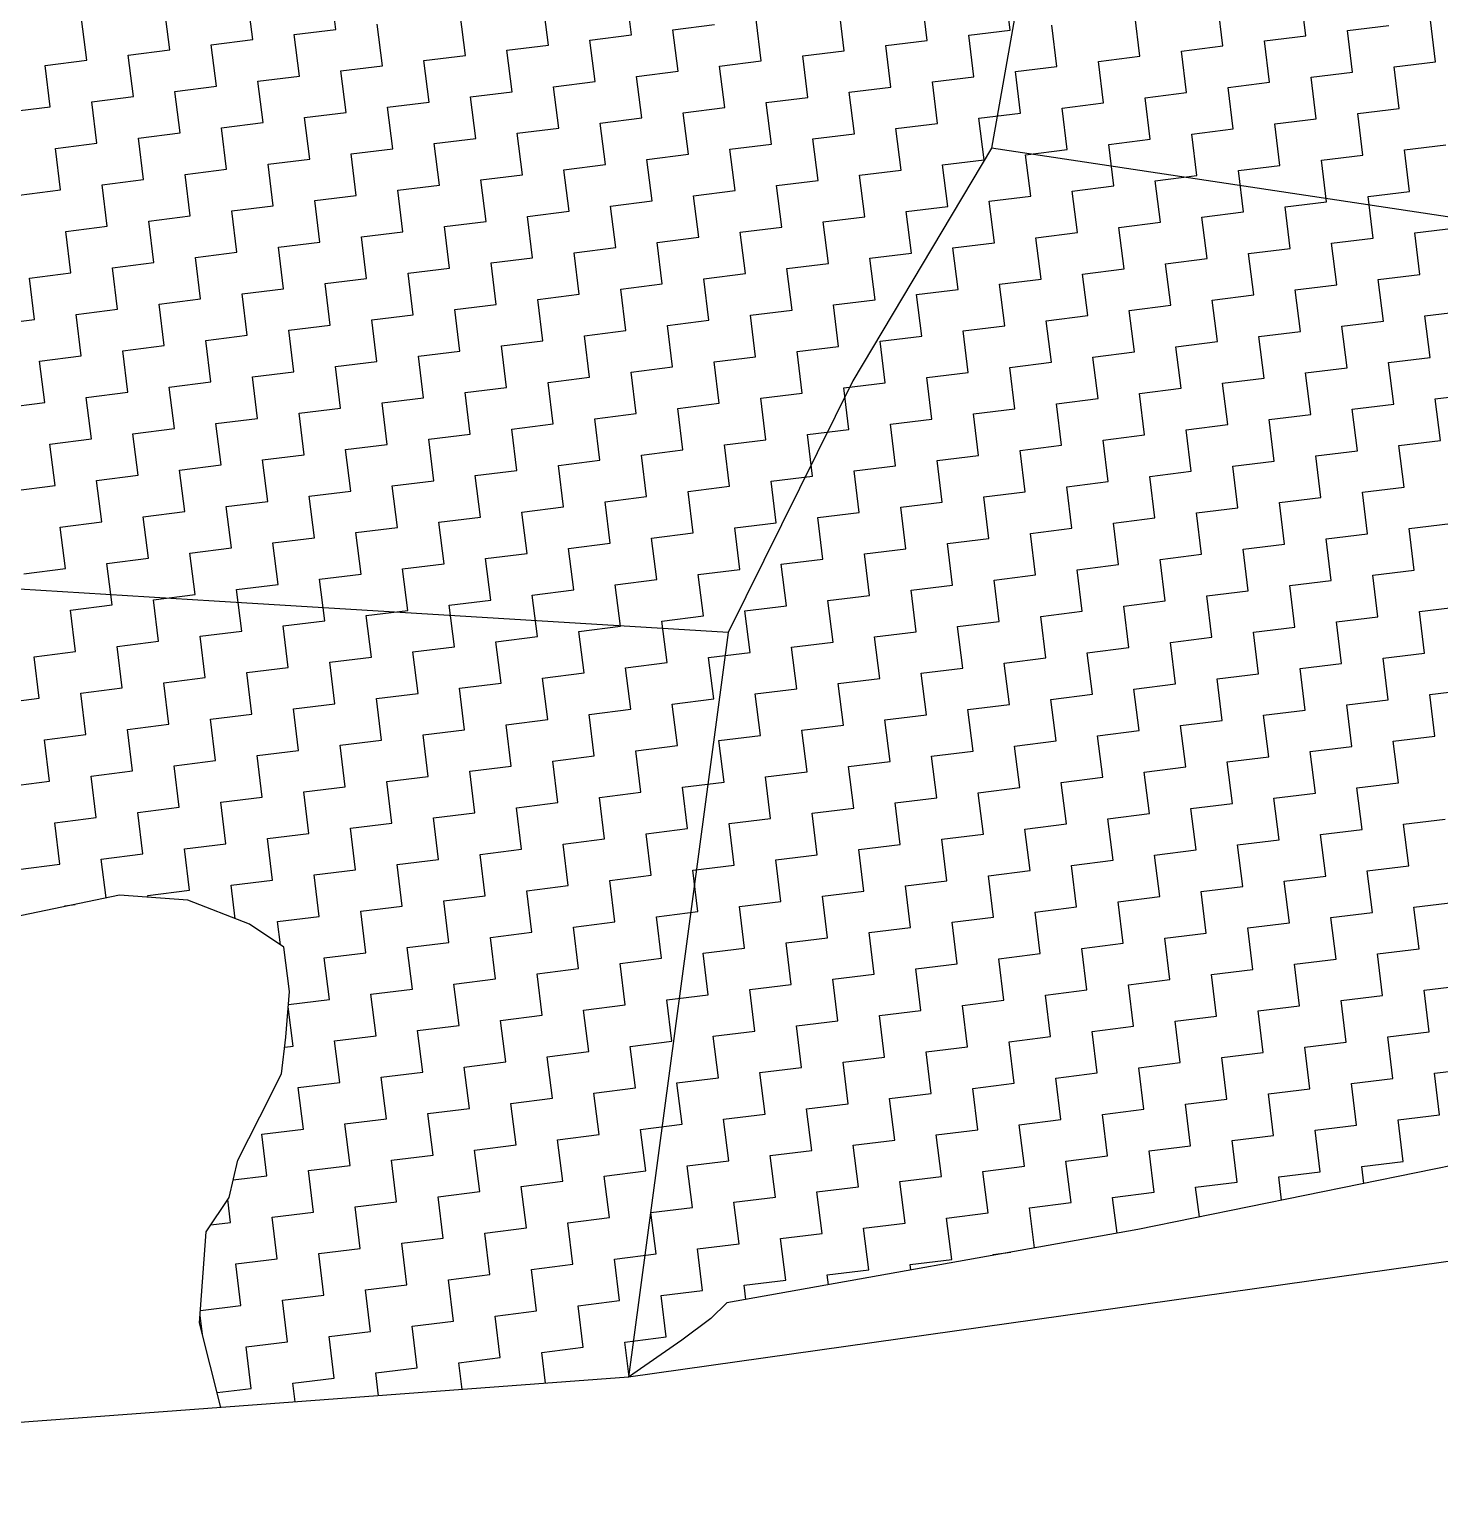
# Model space of a CAD drawing. Header units: metres. Extents: x 286056 to 292206, y 2024114 to 2027347.
# Drawn here: x 289079.8 to 289406.5, y 2024482.9 to 2024821 of the extents above; entities that cross this region are included whole.
import ezdxf

# ---------------------------------------------------------------- set-up
doc = ezdxf.new("R2010")
doc.units = ezdxf.units.M
doc.header["$LTSCALE"] = 0.3
doc.header["$MEASUREMENT"] = 0
for name, color, linetype in [('POLY_HATCH', 12, 'Continuous'), ('POLY_PARCEL', 6, 'Continuous'), ('V_BOUND_LINE', 7, 'Continuous')]:
    doc.layers.add(name, color=color, linetype=linetype)

# ---------------------------------------------------------------- blocks, each defined once
blk = doc.blocks.new('13')
at = {"layer": 'POLY_HATCH', "linetype": 'Continuous'}
for p, q in [((356.25, 195), (356.25, 196.25)), ((358.75, 195), (358.75, 196.25)), ((361.25, 195), (361.25, 196.25)), ((363.75, 195), (363.75, 196.25)), ((355, 195), (356.25, 195)), ((355, 193.75), (355, 195)), ((357.5, 195), (358.75, 195)), ((357.5, 193.75), (357.5, 195)), ((360, 195), (361.25, 195)), ((360, 193.75), (360, 195)), ((362.5, 195), (363.75, 195)), ((362.5, 193.75), (362.5, 195)), ((365, 193.75), (365, 195)), ((367.5, 193.75), (367.5, 195)), ((370, 193.75), (370, 195)), ((372.5, 193.75), (372.5, 195)), ((353.75, 193.75), (355, 193.75)), ((356.25, 193.75), (357.5, 193.75)), ((356.25, 192.5), (356.25, 193.75)), ((358.75, 193.75), (360, 193.75)), ((358.75, 192.5), (358.75, 193.75)), ((361.25, 193.75), (362.5, 193.75)), ((361.25, 192.5), (361.25, 193.75)), ((363.75, 193.75), (365, 193.75)), ((363.75, 192.5), (363.75, 193.75)), ((366.25, 193.75), (367.5, 193.75)), ((366.25, 192.5), (366.25, 193.75)), ((368.75, 193.75), (370, 193.75)), ((368.75, 192.5), (368.75, 193.75)), ((371.25, 193.75), (372.5, 193.75)), ((371.25, 192.5), (371.25, 193.75)), ((373.75, 193.75), (375, 193.75)), ((373.75, 192.5), (373.75, 193.75)), ((376.25, 192.5), (376.25, 193.75)), ((378.75, 192.5), (378.75, 193.75)), ((381.25, 192.5), (381.25, 193.75)), ((383.75, 192.5), (383.75, 193.75)), ((355, 192.5), (356.25, 192.5)), ((355, 191.25), (355, 192.5)), ((357.5, 192.5), (358.75, 192.5)), ((357.5, 191.25), (357.5, 192.5)), ((360, 192.5), (361.25, 192.5)), ((360, 191.25), (360, 192.5)), ((362.5, 192.5), (363.75, 192.5)), ((362.5, 191.25), (362.5, 192.5)), ((365, 192.5), (366.25, 192.5)), ((365, 191.25), (365, 192.5)), ((367.5, 192.5), (368.75, 192.5)), ((367.5, 191.25), (367.5, 192.5)), ((370, 192.5), (371.25, 192.5)), ((370, 191.25), (370, 192.5)), ((372.5, 192.5), (373.75, 192.5)), ((372.5, 191.25), (372.5, 192.5)), ((375, 192.5), (376.25, 192.5)), ((375, 191.25), (375, 192.5)), ((377.5, 192.5), (378.75, 192.5)), ((377.5, 191.25), (377.5, 192.5)), ((380, 192.5), (381.25, 192.5)), ((380, 191.25), (380, 192.5)), ((382.5, 192.5), (383.75, 192.5)), ((382.5, 191.25), (382.5, 192.5)), ((385, 191.25), (385, 192.5)), ((387.5, 191.25), (387.5, 192.5)), ((390, 191.25), (390, 192.5)), ((392.5, 191.25), (392.5, 192.5)), ((353.75, 191.25), (355, 191.25)), ((356.25, 191.25), (357.5, 191.25)), ((356.25, 190), (356.25, 191.25)), ((358.75, 191.25), (360, 191.25)), ((358.75, 190), (358.75, 191.25)), ((361.25, 191.25), (362.5, 191.25)), ((361.25, 190), (361.25, 191.25)), ((363.75, 191.25), (365, 191.25)), ((363.75, 190), (363.75, 191.25)), ((366.25, 191.25), (367.5, 191.25)), ((366.25, 190), (366.25, 191.25)), ((368.75, 191.25), (370, 191.25)), ((368.75, 190), (368.75, 191.25)), ((371.25, 191.25), (372.5, 191.25)), ((371.25, 190), (371.25, 191.25)), ((373.75, 191.25), (375, 191.25)), ((373.75, 190), (373.75, 191.25)), ((376.25, 191.25), (377.5, 191.25)), ((376.25, 190), (376.25, 191.25)), ((378.75, 191.25), (380, 191.25)), ((378.75, 190), (378.75, 191.25)), ((381.25, 191.25), (382.5, 191.25)), ((381.25, 190), (381.25, 191.25)), ((383.75, 191.25), (385, 191.25)), ((383.75, 190), (383.75, 191.25)), ((386.25, 191.25), (387.5, 191.25)), ((386.25, 190), (386.25, 191.25)), ((388.75, 191.25), (390, 191.25)), ((388.75, 190), (388.75, 191.25)), ((391.25, 191.25), (392.5, 191.25)), ((391.25, 190), (391.25, 191.25)), ((393.75, 191.25), (395, 191.25)), ((393.75, 190), (393.75, 191.25)), ((396.25, 190), (396.25, 191.25)), ((355, 190), (356.25, 190)), ((355, 188.75), (355, 190)), ((357.5, 190), (358.75, 190)), ((357.5, 188.75), (357.5, 190)), ((360, 190), (361.25, 190)), ((360, 188.75), (360, 190)), ((362.5, 190), (363.75, 190)), ((362.5, 188.75), (362.5, 190)), ((365, 190), (366.25, 190)), ((365, 188.75), (365, 190)), ((367.5, 190), (368.75, 190)), ((367.5, 188.75), (367.5, 190)), ((370, 190), (371.25, 190)), ((370, 188.75), (370, 190)), ((372.5, 190), (373.75, 190)), ((372.5, 188.75), (372.5, 190)), ((375, 190), (376.25, 190)), ((375, 188.75), (375, 190)), ((377.5, 190), (378.75, 190)), ((377.5, 188.75), (377.5, 190)), ((380, 190), (381.25, 190)), ((380, 188.75), (380, 190)), ((382.5, 190), (383.75, 190)), ((382.5, 188.75), (382.5, 190)), ((385, 190), (386.25, 190)), ((385, 188.75), (385, 190)), ((387.5, 190), (388.75, 190)), ((387.5, 188.75), (387.5, 190)), ((390, 190), (391.25, 190)), ((390, 188.75), (390, 190)), ((392.5, 190), (393.75, 190)), ((392.5, 188.75), (392.5, 190)), ((395, 190), (396.25, 190)), ((395, 188.75), (395, 190)), ((353.75, 188.75), (355, 188.75)), ((353.75, 187.5), (353.75, 188.75)), ((356.25, 188.75), (357.5, 188.75)), ((356.25, 187.5), (356.25, 188.75)), ((358.75, 188.75), (360, 188.75)), ((358.75, 187.5), (358.75, 188.75)), ((361.25, 188.75), (362.5, 188.75)), ((361.25, 187.5), (361.25, 188.75)), ((363.75, 188.75), (365, 188.75)), ((363.75, 187.5), (363.75, 188.75)), ((366.25, 188.75), (367.5, 188.75)), ((366.25, 187.5), (366.25, 188.75)), ((368.75, 188.75), (370, 188.75)), ((368.75, 187.5), (368.75, 188.75)), ((371.25, 188.75), (372.5, 188.75)), ((371.25, 187.5), (371.25, 188.75)), ((373.75, 188.75), (375, 188.75)), ((373.75, 187.5), (373.75, 188.75)), ((376.25, 188.75), (377.5, 188.75)), ((376.25, 187.5), (376.25, 188.75)), ((378.75, 188.75), (380, 188.75)), ((378.75, 187.5), (378.75, 188.75)), ((381.25, 188.75), (382.5, 188.75)), ((381.25, 187.5), (381.25, 188.75)), ((383.75, 188.75), (385, 188.75)), ((383.75, 187.5), (383.75, 188.75)), ((386.25, 188.75), (387.5, 188.75)), ((386.25, 187.5), (386.25, 188.75)), ((388.75, 188.75), (390, 188.75)), ((388.75, 187.5), (388.75, 188.75)), ((391.25, 188.75), (392.5, 188.75)), ((391.25, 187.5), (391.25, 188.75)), ((393.75, 188.75), (395, 188.75)), ((393.75, 187.5), (393.75, 188.75)), ((352.5, 187.5), (353.75, 187.5)), ((355, 187.5), (356.25, 187.5)), ((355, 186.25), (355, 187.5)), ((357.5, 187.5), (358.75, 187.5)), ((357.5, 186.25), (357.5, 187.5)), ((360, 187.5), (361.25, 187.5)), ((360, 186.25), (360, 187.5)), ((362.5, 187.5), (363.75, 187.5)), ((362.5, 186.25), (362.5, 187.5)), ((365, 187.5), (366.25, 187.5)), ((365, 186.25), (365, 187.5)), ((367.5, 187.5), (368.75, 187.5)), ((367.5, 186.25), (367.5, 187.5)), ((370, 187.5), (371.25, 187.5)), ((370, 186.25), (370, 187.5)), ((372.5, 187.5), (373.75, 187.5)), ((372.5, 186.25), (372.5, 187.5)), ((375, 187.5), (376.25, 187.5)), ((375, 186.25), (375, 187.5)), ((377.5, 187.5), (378.75, 187.5)), ((377.5, 186.25), (377.5, 187.5)), ((380, 187.5), (381.25, 187.5)), ((380, 186.25), (380, 187.5)), ((382.5, 187.5), (383.75, 187.5)), ((382.5, 186.25), (382.5, 187.5)), ((385, 187.5), (386.25, 187.5)), ((385, 186.25), (385, 187.5)), ((387.5, 187.5), (388.75, 187.5)), ((387.5, 186.25), (387.5, 187.5)), ((390, 187.5), (391.25, 187.5)), ((390, 186.25), (390, 187.5)), ((392.5, 187.5), (393.75, 187.5)), ((392.5, 186.25), (392.5, 187.5)), ((395, 187.5), (396.25, 187.5)), ((395, 186.25), (395, 187.5)), ((353.75, 186.25), (355, 186.25)), ((353.75, 185), (353.75, 186.25)), ((356.25, 186.25), (357.5, 186.25)), ((356.25, 185), (356.25, 186.25)), ((358.75, 186.25), (360, 186.25)), ((358.75, 185), (358.75, 186.25)), ((361.25, 186.25), (362.5, 186.25)), ((361.25, 185), (361.25, 186.25)), ((363.75, 186.25), (365, 186.25)), ((363.75, 185), (363.75, 186.25)), ((366.25, 186.25), (367.5, 186.25)), ((366.25, 185), (366.25, 186.25)), ((368.75, 186.25), (370, 186.25)), ((368.75, 185), (368.75, 186.25)), ((371.25, 186.25), (372.5, 186.25)), ((371.25, 185), (371.25, 186.25)), ((373.75, 186.25), (375, 186.25)), ((373.75, 185), (373.75, 186.25)), ((376.25, 186.25), (377.5, 186.25)), ((376.25, 185), (376.25, 186.25)), ((378.75, 186.25), (380, 186.25)), ((378.75, 185), (378.75, 186.25)), ((381.25, 186.25), (382.5, 186.25)), ((381.25, 185), (381.25, 186.25)), ((383.75, 186.25), (385, 186.25)), ((383.75, 185), (383.75, 186.25)), ((386.25, 186.25), (387.5, 186.25)), ((386.25, 185), (386.25, 186.25)), ((388.75, 186.25), (390, 186.25)), ((388.75, 185), (388.75, 186.25)), ((391.25, 186.25), (392.5, 186.25)), ((391.25, 185), (391.25, 186.25)), ((393.75, 186.25), (395, 186.25)), ((393.75, 185), (393.75, 186.25)), ((352.5, 185), (353.75, 185)), ((355, 185), (356.25, 185)), ((355, 183.75), (355, 185)), ((357.5, 185), (358.75, 185)), ((357.5, 183.75), (357.5, 185)), ((360, 185), (361.25, 185)), ((360, 183.75), (360, 185)), ((362.5, 185), (363.75, 185)), ((362.5, 183.75), (362.5, 185)), ((365, 185), (366.25, 185)), ((365, 183.75), (365, 185)), ((367.5, 185), (368.75, 185)), ((367.5, 183.75), (367.5, 185)), ((370, 185), (371.25, 185)), ((370, 183.75), (370, 185)), ((372.5, 185), (373.75, 185)), ((372.5, 183.75), (372.5, 185)), ((375, 185), (376.25, 185)), ((375, 183.75), (375, 185)), ((377.5, 185), (378.75, 185)), ((377.5, 183.75), (377.5, 185)), ((380, 185), (381.25, 185)), ((380, 183.75), (380, 185)), ((382.5, 185), (383.75, 185)), ((382.5, 183.75), (382.5, 185)), ((385, 185), (386.25, 185)), ((385, 183.75), (385, 185)), ((387.5, 185), (388.75, 185)), ((387.5, 183.75), (387.5, 185)), ((390, 185), (391.25, 185)), ((390, 183.75), (390, 185)), ((392.5, 185), (393.75, 185)), ((392.5, 183.75), (392.5, 185)), ((395, 185), (396.25, 185)), ((395, 183.75), (395, 185)), ((353.75, 183.75), (355, 183.75)), ((353.75, 182.5), (353.75, 183.75)), ((356.25, 183.75), (357.5, 183.75)), ((356.25, 182.5), (356.25, 183.75)), ((358.75, 183.75), (360, 183.75)), ((358.75, 182.5), (358.75, 183.75)), ((361.25, 183.75), (362.5, 183.75)), ((361.25, 182.5), (361.25, 183.75)), ((363.75, 183.75), (365, 183.75)), ((363.75, 182.5), (363.75, 183.75)), ((366.25, 183.75), (367.5, 183.75)), ((366.25, 182.5), (366.25, 183.75)), ((368.75, 183.75), (370, 183.75)), ((368.75, 182.5), (368.75, 183.75)), ((371.25, 183.75), (372.5, 183.75)), ((371.25, 182.5), (371.25, 183.75)), ((373.75, 183.75), (375, 183.75)), ((373.75, 182.5), (373.75, 183.75)), ((376.25, 183.75), (377.5, 183.75)), ((376.25, 182.5), (376.25, 183.75)), ((378.75, 183.75), (380, 183.75)), ((378.75, 182.5), (378.75, 183.75)), ((381.25, 183.75), (382.5, 183.75)), ((381.25, 182.5), (381.25, 183.75)), ((383.75, 183.75), (385, 183.75)), ((383.75, 182.5), (383.75, 183.75)), ((386.25, 183.75), (387.5, 183.75)), ((386.25, 182.5), (386.25, 183.75)), ((388.75, 183.75), (390, 183.75)), ((388.75, 182.5), (388.75, 183.75)), ((391.25, 183.75), (392.5, 183.75)), ((391.25, 182.5), (391.25, 183.75)), ((393.75, 183.75), (395, 183.75)), ((393.75, 182.5), (393.75, 183.75)), ((352.5, 182.5), (353.75, 182.5)), ((355, 182.5), (356.25, 182.5)), ((355, 181.25), (355, 182.5)), ((357.5, 182.5), (358.75, 182.5)), ((357.5, 181.25), (357.5, 182.5)), ((360, 182.5), (361.25, 182.5)), ((360, 181.25), (360, 182.5)), ((362.5, 182.5), (363.75, 182.5)), ((362.5, 181.25), (362.5, 182.5)), ((365, 182.5), (366.25, 182.5)), ((365, 181.25), (365, 182.5)), ((367.5, 182.5), (368.75, 182.5)), ((367.5, 181.25), (367.5, 182.5)), ((370, 182.5), (371.25, 182.5)), ((370, 181.25), (370, 182.5)), ((372.5, 182.5), (373.75, 182.5)), ((372.5, 181.25), (372.5, 182.5)), ((375, 182.5), (376.25, 182.5)), ((375, 181.25), (375, 182.5)), ((377.5, 182.5), (378.75, 182.5)), ((377.5, 181.25), (377.5, 182.5)), ((380, 182.5), (381.25, 182.5)), ((380, 181.25), (380, 182.5)), ((382.5, 182.5), (383.75, 182.5)), ((382.5, 181.25), (382.5, 182.5)), ((385, 182.5), (386.25, 182.5)), ((385, 181.25), (385, 182.5)), ((387.5, 182.5), (388.75, 182.5)), ((387.5, 181.25), (387.5, 182.5)), ((390, 182.5), (391.25, 182.5)), ((390, 181.25), (390, 182.5)), ((392.5, 182.5), (393.75, 182.5)), ((392.5, 181.25), (392.5, 182.5)), ((395, 182.5), (396.25, 182.5)), ((395, 181.25), (395, 182.5)), ((353.75, 181.25), (355, 181.25)), ((353.75, 180), (353.75, 181.25)), ((356.25, 181.25), (357.5, 181.25)), ((356.25, 180), (356.25, 181.25)), ((358.75, 181.25), (360, 181.25)), ((358.75, 180), (358.75, 181.25)), ((361.25, 181.25), (362.5, 181.25)), ((361.25, 180), (361.25, 181.25)), ((363.75, 181.25), (365, 181.25)), ((363.75, 180), (363.75, 181.25)), ((366.25, 181.25), (367.5, 181.25)), ((366.25, 180), (366.25, 181.25)), ((368.75, 181.25), (370, 181.25)), ((368.75, 180), (368.75, 181.25)), ((371.25, 181.25), (372.5, 181.25)), ((371.25, 180), (371.25, 181.25)), ((373.75, 181.25), (375, 181.25)), ((373.75, 180), (373.75, 181.25)), ((376.25, 181.25), (377.5, 181.25)), ((376.25, 180), (376.25, 181.25)), ((378.75, 181.25), (380, 181.25)), ((378.75, 180), (378.75, 181.25)), ((381.25, 181.25), (382.5, 181.25)), ((381.25, 180), (381.25, 181.25)), ((383.75, 181.25), (385, 181.25)), ((383.75, 180), (383.75, 181.25)), ((386.25, 181.25), (387.5, 181.25)), ((386.25, 180), (386.25, 181.25)), ((388.75, 181.25), (390, 181.25)), ((388.75, 180), (388.75, 181.25)), ((391.25, 181.25), (392.5, 181.25)), ((391.25, 180), (391.25, 181.25)), ((393.75, 181.25), (395, 181.25)), ((393.75, 180), (393.75, 181.25)), ((352.5, 180), (353.75, 180)), ((355, 180), (356.25, 180)), ((355, 178.75), (355, 180)), ((357.5, 180), (358.75, 180)), ((357.5, 178.75), (357.5, 180)), ((360, 180), (361.25, 180)), ((360, 178.75), (360, 180)), ((362.5, 180), (363.75, 180)), ((362.5, 178.75), (362.5, 180)), ((365, 180), (366.25, 180)), ((365, 178.75), (365, 180)), ((367.5, 180), (368.75, 180)), ((367.5, 178.75), (367.5, 180)), ((370, 180), (371.25, 180)), ((370, 178.75), (370, 180)), ((372.5, 180), (373.75, 180)), ((372.5, 178.75), (372.5, 180)), ((375, 180), (376.25, 180)), ((375, 178.75), (375, 180)), ((377.5, 180), (378.75, 180)), ((377.5, 178.75), (377.5, 180)), ((380, 180), (381.25, 180)), ((380, 178.75), (380, 180)), ((382.5, 180), (383.75, 180)), ((382.5, 178.75), (382.5, 180)), ((385, 180), (386.25, 180)), ((385, 178.75), (385, 180)), ((387.5, 180), (388.75, 180)), ((387.5, 178.75), (387.5, 180)), ((390, 180), (391.25, 180)), ((390, 178.75), (390, 180)), ((392.5, 180), (393.75, 180)), ((392.5, 178.75), (392.5, 180)), ((395, 180), (396.25, 180)), ((395, 178.75), (395, 180)), ((353.75, 178.75), (355, 178.75)), ((353.75, 177.5), (353.75, 178.75)), ((356.25, 178.75), (357.5, 178.75)), ((356.25, 177.5), (356.25, 178.75)), ((358.75, 178.75), (360, 178.75)), ((358.75, 177.5), (358.75, 178.75)), ((361.25, 178.75), (362.5, 178.75)), ((361.25, 177.5), (361.25, 178.75)), ((363.75, 178.75), (365, 178.75)), ((363.75, 177.5), (363.75, 178.75)), ((366.25, 178.75), (367.5, 178.75)), ((366.25, 177.5), (366.25, 178.75)), ((368.75, 178.75), (370, 178.75)), ((368.75, 177.5), (368.75, 178.75)), ((371.25, 178.75), (372.5, 178.75)), ((371.25, 177.5), (371.25, 178.75)), ((373.75, 178.75), (375, 178.75)), ((373.75, 177.5), (373.75, 178.75)), ((376.25, 178.75), (377.5, 178.75)), ((376.25, 177.5), (376.25, 178.75)), ((378.75, 178.75), (380, 178.75)), ((378.75, 177.5), (378.75, 178.75)), ((381.25, 178.75), (382.5, 178.75)), ((381.25, 177.5), (381.25, 178.75)), ((383.75, 178.75), (385, 178.75)), ((383.75, 177.5), (383.75, 178.75)), ((386.25, 178.75), (387.5, 178.75)), ((386.25, 177.5), (386.25, 178.75)), ((388.75, 178.75), (390, 178.75)), ((388.75, 177.5), (388.75, 178.75)), ((391.25, 178.75), (392.5, 178.75)), ((391.25, 177.5), (391.25, 178.75)), ((393.75, 178.75), (395, 178.75)), ((393.75, 177.5), (393.75, 178.75)), ((352.5, 177.5), (353.75, 177.5)), ((352.5, 176.25), (352.5, 177.5)), ((355, 177.5), (356.25, 177.5)), ((355, 176.25), (355, 177.5)), ((357.5, 177.5), (358.75, 177.5)), ((357.5, 176.25), (357.5, 177.5)), ((360, 177.5), (361.25, 177.5)), ((360, 176.25), (360, 177.5)), ((362.5, 177.5), (363.75, 177.5)), ((362.5, 176.25), (362.5, 177.5)), ((365, 177.5), (366.25, 177.5)), ((365, 176.25), (365, 177.5)), ((367.5, 177.5), (368.75, 177.5)), ((367.5, 176.25), (367.5, 177.5)), ((370, 177.5), (371.25, 177.5)), ((370, 176.25), (370, 177.5)), ((372.5, 177.5), (373.75, 177.5)), ((372.5, 176.25), (372.5, 177.5)), ((375, 177.5), (376.25, 177.5)), ((375, 176.25), (375, 177.5)), ((377.5, 177.5), (378.75, 177.5)), ((377.5, 176.25), (377.5, 177.5)), ((380, 177.5), (381.25, 177.5)), ((380, 176.25), (380, 177.5)), ((382.5, 177.5), (383.75, 177.5)), ((382.5, 176.25), (382.5, 177.5)), ((385, 177.5), (386.25, 177.5)), ((385, 176.25), (385, 177.5)), ((387.5, 177.5), (388.75, 177.5)), ((387.5, 176.25), (387.5, 177.5)), ((390, 177.5), (391.25, 177.5)), ((390, 176.25), (390, 177.5)), ((392.5, 177.5), (393.75, 177.5)), ((392.5, 176.25), (392.5, 177.5)), ((351.25, 176.25), (352.5, 176.25)), ((353.75, 176.25), (355, 176.25)), ((353.75, 175), (353.75, 176.25)), ((356.25, 176.25), (357.5, 176.25)), ((356.25, 175), (356.25, 176.25)), ((358.75, 176.25), (360, 176.25)), ((358.75, 175), (358.75, 176.25)), ((361.25, 176.25), (362.5, 176.25)), ((361.25, 175), (361.25, 176.25)), ((363.75, 176.25), (365, 176.25)), ((363.75, 175), (363.75, 176.25)), ((366.25, 176.25), (367.5, 176.25)), ((366.25, 175), (366.25, 176.25)), ((368.75, 176.25), (370, 176.25)), ((368.75, 175), (368.75, 176.25)), ((371.25, 176.25), (372.5, 176.25)), ((371.25, 175), (371.25, 176.25)), ((373.75, 176.25), (375, 176.25)), ((373.75, 175), (373.75, 176.25)), ((376.25, 176.25), (377.5, 176.25)), ((376.25, 175), (376.25, 176.25)), ((378.75, 176.25), (380, 176.25)), ((378.75, 175), (378.75, 176.25)), ((381.25, 176.25), (382.5, 176.25)), ((381.25, 175), (381.25, 176.25)), ((383.75, 176.25), (385, 176.25)), ((383.75, 175), (383.75, 176.25)), ((386.25, 176.25), (387.5, 176.25)), ((386.25, 175), (386.25, 176.25)), ((388.75, 176.25), (390, 176.25)), ((388.75, 175), (388.75, 176.25)), ((391.25, 176.25), (392.5, 176.25)), ((391.25, 175), (391.25, 176.25)), ((393.75, 176.25), (395, 176.25)), ((393.75, 175), (393.75, 176.25)), ((352.5, 175), (353.75, 175)), ((352.5, 173.75), (352.5, 175)), ((355, 175), (356.25, 175)), ((355, 173.75), (355, 175)), ((357.5, 175), (358.75, 175)), ((357.5, 173.75), (357.5, 175)), ((360, 175), (361.25, 175)), ((360, 173.75), (360, 175)), ((362.5, 175), (363.75, 175)), ((362.5, 173.75), (362.5, 175)), ((365, 175), (366.25, 175)), ((365, 173.75), (365, 175)), ((367.5, 175), (368.75, 175)), ((367.5, 173.75), (367.5, 175)), ((370, 175), (371.25, 175)), ((370, 173.75), (370, 175)), ((372.5, 175), (373.75, 175)), ((372.5, 173.75), (372.5, 175)), ((375, 175), (376.25, 175)), ((375, 173.75), (375, 175)), ((377.5, 175), (378.75, 175)), ((377.5, 173.75), (377.5, 175)), ((380, 175), (381.25, 175)), ((380, 173.75), (380, 175)), ((382.5, 175), (383.75, 175)), ((382.5, 173.75), (382.5, 175)), ((385, 175), (386.25, 175)), ((385, 173.75), (385, 175)), ((387.5, 175), (388.75, 175)), ((387.5, 173.75), (387.5, 175)), ((390, 175), (391.25, 175)), ((390, 173.75), (390, 175)), ((392.5, 175), (393.75, 175)), ((392.5, 173.75), (392.5, 175)), ((351.25, 173.75), (352.5, 173.75)), ((353.75, 173.75), (355, 173.75)), ((353.75, 172.5), (353.75, 173.75)), ((356.25, 173.75), (357.5, 173.75)), ((356.25, 172.5), (356.25, 173.75)), ((358.75, 173.75), (360, 173.75)), ((358.75, 172.5), (358.75, 173.75)), ((361.25, 173.75), (362.5, 173.75)), ((361.25, 172.5), (361.25, 173.75)), ((363.75, 173.75), (365, 173.75)), ((363.75, 172.5), (363.75, 173.75)), ((366.25, 173.75), (367.5, 173.75)), ((366.25, 172.5), (366.25, 173.75)), ((368.75, 173.75), (370, 173.75)), ((368.75, 172.5), (368.75, 173.75)), ((371.25, 173.75), (372.5, 173.75)), ((371.25, 172.5), (371.25, 173.75)), ((373.75, 173.75), (375, 173.75)), ((373.75, 172.5), (373.75, 173.75)), ((376.25, 173.75), (377.5, 173.75)), ((376.25, 172.5), (376.25, 173.75)), ((378.75, 173.75), (380, 173.75)), ((378.75, 172.5), (378.75, 173.75)), ((381.25, 173.75), (382.5, 173.75)), ((381.25, 172.5), (381.25, 173.75)), ((383.75, 173.75), (385, 173.75)), ((383.75, 172.5), (383.75, 173.75)), ((386.25, 173.75), (387.5, 173.75)), ((386.25, 172.5), (386.25, 173.75)), ((388.75, 173.75), (390, 173.75)), ((388.75, 172.5), (388.75, 173.75)), ((391.25, 173.75), (392.5, 173.75)), ((391.25, 172.5), (391.25, 173.75)), ((393.75, 173.75), (395, 173.75)), ((393.75, 172.5), (393.75, 173.75)), ((352.5, 172.5), (353.75, 172.5)), ((352.5, 171.25), (352.5, 172.5)), ((355, 172.5), (356.25, 172.5)), ((355, 171.25), (355, 172.5)), ((357.5, 172.5), (358.75, 172.5)), ((357.5, 171.25), (357.5, 172.5)), ((360, 172.5), (361.25, 172.5)), ((360, 171.25), (360, 172.5)), ((362.5, 172.5), (363.75, 172.5)), ((362.5, 171.25), (362.5, 172.5)), ((365, 172.5), (366.25, 172.5)), ((365, 171.25), (365, 172.5)), ((367.5, 172.5), (368.75, 172.5)), ((367.5, 171.25), (367.5, 172.5)), ((370, 172.5), (371.25, 172.5)), ((370, 171.25), (370, 172.5)), ((372.5, 172.5), (373.75, 172.5)), ((372.5, 171.25), (372.5, 172.5)), ((375, 172.5), (376.25, 172.5)), ((375, 171.25), (375, 172.5)), ((377.5, 172.5), (378.75, 172.5)), ((377.5, 171.25), (377.5, 172.5)), ((380, 172.5), (381.25, 172.5)), ((380, 171.25), (380, 172.5)), ((382.5, 172.5), (383.75, 172.5)), ((382.5, 171.25), (382.5, 172.5)), ((385, 172.5), (386.25, 172.5)), ((385, 171.25), (385, 172.5)), ((387.5, 172.5), (388.75, 172.5)), ((387.5, 171.25), (387.5, 172.5)), ((390, 172.5), (391.25, 172.5)), ((390, 171.25), (390, 172.5)), ((392.5, 172.5), (393.75, 172.5)), ((392.5, 171.25), (392.5, 172.5)), ((351.25, 171.25), (352.5, 171.25)), ((353.75, 171.25), (355, 171.25)), ((353.75, 170.079), (353.75, 171.25)), ((356.25, 171.25), (357.5, 171.25)), ((356.25, 170), (356.25, 171.25)), ((358.75, 171.25), (360, 171.25)), ((358.75, 170), (358.75, 171.25)), ((361.25, 171.25), (362.5, 171.25)), ((361.25, 170), (361.25, 171.25)), ((363.75, 171.25), (365, 171.25)), ((363.75, 170), (363.75, 171.25)), ((366.25, 171.25), (367.5, 171.25)), ((366.25, 170), (366.25, 171.25)), ((368.75, 171.25), (370, 171.25)), ((368.75, 170), (368.75, 171.25)), ((371.25, 171.25), (372.5, 171.25)), ((371.25, 170), (371.25, 171.25)), ((373.75, 171.25), (375, 171.25)), ((373.75, 170), (373.75, 171.25)), ((376.25, 171.25), (377.5, 171.25)), ((376.25, 170), (376.25, 171.25)), ((378.75, 171.25), (380, 171.25)), ((378.75, 170), (378.75, 171.25)), ((381.25, 171.25), (382.5, 171.25)), ((381.25, 170), (381.25, 171.25)), ((383.75, 171.25), (385, 171.25)), ((383.75, 170), (383.75, 171.25)), ((386.25, 171.25), (387.5, 171.25)), ((386.25, 170), (386.25, 171.25)), ((388.75, 171.25), (390, 171.25)), ((388.75, 170), (388.75, 171.25)), ((391.25, 171.25), (392.5, 171.25)), ((391.25, 170), (391.25, 171.25)), ((393.75, 171.25), (395, 171.25)), ((393.75, 170), (393.75, 171.25)), ((352.5, 170), (352.807, 170)), ((352.5, 169.974), (352.5, 170)), ((355, 170), (356.25, 170)), ((355, 169.943), (355, 170)), ((357.5, 170), (358.75, 170)), ((357.5, 168.99), (357.5, 170)), ((360, 170), (361.25, 170)), ((360, 168.75), (360, 170)), ((362.5, 170), (363.75, 170)), ((362.5, 168.75), (362.5, 170)), ((365, 170), (366.25, 170)), ((365, 168.75), (365, 170)), ((367.5, 170), (368.75, 170)), ((367.5, 168.75), (367.5, 170)), ((370, 170), (371.25, 170)), ((370, 168.75), (370, 170)), ((372.5, 170), (373.75, 170)), ((372.5, 168.75), (372.5, 170)), ((375, 170), (376.25, 170)), ((375, 168.75), (375, 170)), ((377.5, 170), (378.75, 170)), ((377.5, 168.75), (377.5, 170)), ((380, 170), (381.25, 170)), ((380, 168.75), (380, 170)), ((382.5, 170), (383.75, 170)), ((382.5, 168.75), (382.5, 170)), ((385, 170), (386.25, 170)), ((385, 168.75), (385, 170)), ((387.5, 170), (388.75, 170)), ((387.5, 168.75), (387.5, 170)), ((390, 170), (391.25, 170)), ((390, 168.75), (390, 170)), ((392.5, 170), (393.75, 170)), ((392.5, 168.75), (392.5, 170)), ((358.75, 168.75), (360, 168.75)), ((358.75, 168.048), (358.75, 168.75)), ((361.25, 168.75), (362.5, 168.75)), ((361.25, 167.5), (361.25, 168.75)), ((363.75, 168.75), (365, 168.75)), ((363.75, 167.5), (363.75, 168.75)), ((366.25, 168.75), (367.5, 168.75)), ((366.25, 167.5), (366.25, 168.75)), ((368.75, 168.75), (370, 168.75)), ((368.75, 167.5), (368.75, 168.75)), ((371.25, 168.75), (372.5, 168.75)), ((371.25, 167.5), (371.25, 168.75)), ((373.75, 168.75), (375, 168.75)), ((373.75, 167.5), (373.75, 168.75)), ((376.25, 168.75), (377.5, 168.75)), ((376.25, 167.5), (376.25, 168.75)), ((378.75, 168.75), (380, 168.75)), ((378.75, 167.5), (378.75, 168.75)), ((381.25, 168.75), (382.5, 168.75)), ((381.25, 167.5), (381.25, 168.75)), ((383.75, 168.75), (385, 168.75)), ((383.75, 167.5), (383.75, 168.75)), ((386.25, 168.75), (387.5, 168.75)), ((386.25, 167.5), (386.25, 168.75)), ((388.75, 168.75), (390, 168.75)), ((388.75, 167.5), (388.75, 168.75)), ((391.25, 168.75), (392.5, 168.75)), ((391.25, 167.5), (391.25, 168.75)), ((360, 167.5), (361.25, 167.5)), ((360, 166.25), (360, 167.5)), ((362.5, 167.5), (363.75, 167.5)), ((362.5, 166.25), (362.5, 167.5)), ((365, 167.5), (366.25, 167.5)), ((365, 166.25), (365, 167.5)), ((367.5, 167.5), (368.75, 167.5)), ((367.5, 166.25), (367.5, 167.5)), ((370, 167.5), (371.25, 167.5)), ((370, 166.25), (370, 167.5)), ((372.5, 167.5), (373.75, 167.5)), ((372.5, 166.25), (372.5, 167.5)), ((375, 167.5), (376.25, 167.5)), ((375, 166.25), (375, 167.5)), ((377.5, 167.5), (378.75, 167.5)), ((377.5, 166.25), (377.5, 167.5)), ((380, 167.5), (381.25, 167.5)), ((380, 166.25), (380, 167.5)), ((382.5, 167.5), (383.75, 167.5)), ((382.5, 166.25), (382.5, 167.5)), ((385, 167.5), (386.25, 167.5)), ((385, 166.25), (385, 167.5)), ((387.5, 167.5), (388.75, 167.5)), ((387.5, 166.25), (387.5, 167.5)), ((390, 167.5), (391.25, 167.5)), ((390, 166.25), (390, 167.5)), ((392.5, 167.5), (393.75, 167.5)), ((392.5, 166.25), (392.5, 167.5)), ((358.763, 166.25), (360, 166.25)), ((361.25, 166.25), (362.5, 166.25)), ((361.25, 165), (361.25, 166.25)), ((363.75, 166.25), (365, 166.25)), ((363.75, 165), (363.75, 166.25)), ((366.25, 166.25), (367.5, 166.25)), ((366.25, 165), (366.25, 166.25)), ((368.75, 166.25), (370, 166.25)), ((368.75, 165), (368.75, 166.25)), ((371.25, 166.25), (372.5, 166.25)), ((371.25, 165), (371.25, 166.25)), ((373.75, 166.25), (375, 166.25)), ((373.75, 165), (373.75, 166.25)), ((376.25, 166.25), (377.5, 166.25)), ((376.25, 165), (376.25, 166.25)), ((378.75, 166.25), (380, 166.25)), ((378.75, 165), (378.75, 166.25)), ((381.25, 166.25), (382.5, 166.25)), ((381.25, 165), (381.25, 166.25)), ((383.75, 166.25), (385, 166.25)), ((383.75, 165), (383.75, 166.25)), ((386.25, 166.25), (387.5, 166.25)), ((386.25, 165), (386.25, 166.25)), ((388.75, 166.25), (390, 166.25)), ((388.75, 165), (388.75, 166.25)), ((391.25, 166.25), (392.5, 166.25)), ((391.25, 165), (391.25, 166.25)), ((358.75, 165), (358.75, 166.185)), ((358.498, 165), (358.75, 165)), ((360, 165), (361.25, 165)), ((360, 163.75), (360, 165)), ((362.5, 165), (363.75, 165)), ((362.5, 163.75), (362.5, 165)), ((365, 165), (366.25, 165)), ((365, 163.75), (365, 165)), ((367.5, 165), (368.75, 165)), ((367.5, 163.75), (367.5, 165)), ((370, 165), (371.25, 165)), ((370, 163.75), (370, 165)), ((372.5, 165), (373.75, 165)), ((372.5, 163.75), (372.5, 165)), ((375, 165), (376.25, 165)), ((375, 163.75), (375, 165)), ((377.5, 165), (378.75, 165)), ((377.5, 163.75), (377.5, 165)), ((380, 165), (381.25, 165)), ((380, 163.75), (380, 165)), ((382.5, 165), (383.75, 165)), ((382.5, 163.75), (382.5, 165)), ((385, 165), (386.25, 165)), ((385, 163.75), (385, 165)), ((387.5, 165), (388.75, 165)), ((387.5, 163.75), (387.5, 165)), ((390, 165), (391.25, 165)), ((390, 163.75), (390, 165)), ((392.5, 165), (393.75, 165)), ((392.5, 163.75), (392.5, 165)), ((358.75, 163.75), (360, 163.75)), ((358.75, 162.5), (358.75, 163.75)), ((361.25, 163.75), (362.5, 163.75)), ((361.25, 162.5), (361.25, 163.75)), ((363.75, 163.75), (365, 163.75)), ((363.75, 162.5), (363.75, 163.75)), ((366.25, 163.75), (367.5, 163.75)), ((366.25, 162.5), (366.25, 163.75)), ((368.75, 163.75), (370, 163.75)), ((368.75, 162.5), (368.75, 163.75)), ((371.25, 163.75), (372.5, 163.75)), ((371.25, 162.5), (371.25, 163.75)), ((373.75, 163.75), (375, 163.75)), ((373.75, 162.5), (373.75, 163.75)), ((376.25, 163.75), (377.5, 163.75)), ((376.25, 162.5), (376.25, 163.75)), ((378.75, 163.75), (380, 163.75)), ((378.75, 162.5), (378.75, 163.75)), ((381.25, 163.75), (382.5, 163.75)), ((381.25, 162.5), (381.25, 163.75)), ((383.75, 163.75), (385, 163.75)), ((383.75, 162.5), (383.75, 163.75)), ((386.25, 163.75), (387.5, 163.75)), ((386.25, 162.5), (386.25, 163.75)), ((388.75, 163.75), (390, 163.75)), ((388.75, 162.5), (388.75, 163.75)), ((391.25, 163.75), (392.5, 163.75)), ((391.25, 162.5), (391.25, 163.75)), ((357.5, 162.5), (358.75, 162.5)), ((357.5, 161.25), (357.5, 162.5)), ((360, 162.5), (361.25, 162.5)), ((360, 161.25), (360, 162.5)), ((362.5, 162.5), (363.75, 162.5)), ((362.5, 161.25), (362.5, 162.5)), ((365, 162.5), (366.25, 162.5)), ((365, 161.25), (365, 162.5)), ((367.5, 162.5), (368.75, 162.5)), ((367.5, 161.25), (367.5, 162.5)), ((370, 162.5), (371.25, 162.5)), ((370, 161.25), (370, 162.5)), ((372.5, 162.5), (373.75, 162.5)), ((372.5, 161.25), (372.5, 162.5)), ((375, 162.5), (376.25, 162.5)), ((375, 161.25), (375, 162.5)), ((377.5, 162.5), (378.75, 162.5)), ((377.5, 161.25), (377.5, 162.5)), ((380, 162.5), (381.25, 162.5)), ((380, 161.25), (380, 162.5)), ((382.5, 162.5), (383.75, 162.5)), ((382.5, 161.25), (382.5, 162.5)), ((385, 162.5), (386.25, 162.5)), ((385, 161.25), (385, 162.5)), ((387.5, 162.5), (388.75, 162.5)), ((387.5, 161.25), (387.5, 162.5)), ((390, 162.5), (391.25, 162.5)), ((390, 161.25), (390, 162.5)), ((392.5, 162.5), (393.75, 162.5)), ((392.5, 161.25), (392.5, 162.5)), ((356.485, 161.25), (357.5, 161.25)), ((358.75, 161.25), (360, 161.25)), ((358.75, 160), (358.75, 161.25)), ((361.25, 161.25), (362.5, 161.25)), ((361.25, 160), (361.25, 161.25)), ((363.75, 161.25), (365, 161.25)), ((363.75, 160), (363.75, 161.25)), ((366.25, 161.25), (367.5, 161.25)), ((366.25, 160), (366.25, 161.25)), ((368.75, 161.25), (370, 161.25)), ((368.75, 160), (368.75, 161.25)), ((371.25, 161.25), (372.5, 161.25)), ((371.25, 160), (371.25, 161.25)), ((373.75, 161.25), (375, 161.25)), ((373.75, 160), (373.75, 161.25)), ((376.25, 161.25), (377.5, 161.25)), ((376.25, 160), (376.25, 161.25)), ((378.75, 161.25), (380, 161.25)), ((378.75, 160), (378.75, 161.25)), ((381.25, 161.25), (382.5, 161.25)), ((381.25, 160), (381.25, 161.25)), ((383.75, 161.25), (385, 161.25)), ((383.75, 160), (383.75, 161.25)), ((386.25, 161.25), (387.5, 161.25)), ((386.25, 160), (386.25, 161.25)), ((388.75, 161.25), (390, 161.25)), ((388.75, 160), (388.75, 161.25)), ((391.25, 161.25), (392.5, 161.25)), ((391.25, 160), (391.25, 161.25)), ((356.25, 160), (356.25, 160.691)), ((355.658, 160), (356.25, 160)), ((357.5, 160), (358.75, 160)), ((357.5, 158.75), (357.5, 160)), ((360, 160), (361.25, 160)), ((360, 158.75), (360, 160)), ((362.5, 160), (363.75, 160)), ((362.5, 158.75), (362.5, 160)), ((365, 160), (366.25, 160)), ((365, 158.75), (365, 160)), ((367.5, 160), (368.75, 160)), ((367.5, 158.75), (367.5, 160)), ((370, 160), (371.25, 160)), ((370, 158.75), (370, 160)), ((372.5, 160), (373.75, 160)), ((372.5, 158.75), (372.5, 160)), ((375, 160), (376.25, 160)), ((375, 158.75), (375, 160)), ((377.5, 160), (378.75, 160)), ((377.5, 158.75), (377.5, 160)), ((380, 160), (381.25, 160)), ((380, 158.75), (380, 160)), ((382.5, 160), (383.75, 160)), ((382.5, 158.75), (382.5, 160)), ((385, 160), (386.25, 160)), ((385, 158.75), (385, 160)), ((387.5, 160), (388.75, 160)), ((387.5, 158.75), (387.5, 160)), ((390, 160), (391.25, 160)), ((390, 158.75), (390, 160)), ((392.5, 160), (393.75, 160)), ((392.5, 158.75), (392.5, 160)), ((356.25, 158.75), (357.5, 158.75)), ((356.25, 157.5), (356.25, 158.75)), ((358.75, 158.75), (360, 158.75)), ((358.75, 157.5), (358.75, 158.75)), ((361.25, 158.75), (362.5, 158.75)), ((361.25, 157.5), (361.25, 158.75)), ((363.75, 158.75), (365, 158.75)), ((363.75, 157.5), (363.75, 158.75)), ((366.25, 158.75), (367.5, 158.75)), ((366.25, 157.5), (366.25, 158.75)), ((368.75, 158.75), (370, 158.75)), ((368.75, 157.5), (368.75, 158.75)), ((371.25, 158.75), (372.5, 158.75)), ((371.25, 157.5), (371.25, 158.75)), ((373.75, 158.75), (375, 158.75)), ((373.75, 157.5), (373.75, 158.75)), ((376.25, 158.75), (377.5, 158.75)), ((376.25, 157.5), (376.25, 158.75)), ((378.75, 158.75), (380, 158.75)), ((378.75, 157.5), (378.75, 158.75)), ((381.25, 158.75), (382.5, 158.75)), ((381.25, 157.5), (381.25, 158.75)), ((383.75, 158.75), (385, 158.75)), ((383.75, 157.5), (383.75, 158.75)), ((386.25, 158.75), (387.5, 158.75)), ((386.25, 157.5), (386.25, 158.75)), ((388.75, 158.75), (390, 158.75)), ((388.75, 157.5), (388.75, 158.75)), ((391.25, 158.75), (392.5, 158.75)), ((391.25, 157.5), (391.25, 158.75)), ((355.03, 157.5), (356.25, 157.5)), ((357.5, 157.5), (358.75, 157.5)), ((357.5, 156.25), (357.5, 157.5)), ((360, 157.5), (361.25, 157.5)), ((360, 156.25), (360, 157.5)), ((362.5, 157.5), (363.75, 157.5)), ((362.5, 156.25), (362.5, 157.5)), ((365, 157.5), (366.25, 157.5)), ((365, 156.25), (365, 157.5)), ((367.5, 157.5), (368.75, 157.5)), ((367.5, 156.25), (367.5, 157.5)), ((370, 157.5), (371.25, 157.5)), ((370, 156.25), (370, 157.5)), ((372.5, 157.5), (373.75, 157.5)), ((372.5, 156.25), (372.5, 157.5)), ((375, 157.5), (376.25, 157.5)), ((375, 156.25), (375, 157.5)), ((377.5, 157.5), (378.75, 157.5)), ((377.5, 156.25), (377.5, 157.5)), ((380, 157.5), (381.25, 157.5)), ((380, 156.289), (380, 157.5)), ((382.5, 157.5), (383.75, 157.5)), ((382.5, 156.423), (382.5, 157.5)), ((385, 157.5), (386.25, 157.5)), ((385, 156.603), (385, 157.5)), ((387.5, 157.5), (388.75, 157.5)), ((387.5, 156.799), (387.5, 157.5)), ((390, 157.5), (391.25, 157.5)), ((390, 156.994), (390, 157.5)), ((355, 156.782), (355, 157.348)), ((356.25, 156.25), (357.5, 156.25)), ((356.25, 155), (356.25, 156.25)), ((358.75, 156.25), (360, 156.25)), ((358.75, 155), (358.75, 156.25)), ((361.25, 156.25), (362.5, 156.25)), ((361.25, 155), (361.25, 156.25)), ((363.75, 156.25), (365, 156.25)), ((363.75, 155), (363.75, 156.25)), ((366.25, 156.25), (367.5, 156.25)), ((366.25, 155), (366.25, 156.25)), ((368.75, 156.25), (370, 156.25)), ((368.75, 155), (368.75, 156.25)), ((371.25, 156.25), (372.5, 156.25)), ((371.25, 155.818), (371.25, 156.25)), ((373.75, 156.25), (375, 156.25)), ((373.75, 155.953), (373.75, 156.25)), ((376.25, 156.25), (377.5, 156.25)), ((376.25, 156.087), (376.25, 156.25)), ((378.75, 156.25), (379.28, 156.25)), ((378.75, 156.222), (378.75, 156.25)), ((355.223, 155), (356.25, 155)), ((357.5, 155), (358.75, 155)), ((357.5, 154.436), (357.5, 155)), ((360, 155), (361.25, 155)), ((360, 154.314), (360, 155)), ((362.5, 155), (363.75, 155)), ((362.5, 154.193), (362.5, 155)), ((365, 155), (366.25, 155)), ((365, 154.071), (365, 155)), ((367.5, 155), (368.75, 155)), ((367.5, 153.958), (367.5, 155))]:
    blk.add_line(p, q, dxfattribs=at)
at = {"layer": 'POLY_HATCH'}
for p, q in [((354.153, 170.112), (350.939, 169.844)), ((356.162, 169.711), (354.153, 170.112)), ((357.902, 168.774), (356.162, 169.711)), ((358.84, 167.971), (357.902, 168.774)), ((358.84, 166.632), (358.84, 167.971)), ((358.572, 165.294), (358.84, 166.632)), ((358.304, 164.223), (358.572, 165.294)), ((357.501, 163.019), (358.304, 164.223)), ((356.697, 161.814), (357.501, 163.019)), ((356.295, 160.744), (356.697, 161.814)), ((355.492, 159.807), (356.295, 160.744)), ((354.956, 157.13), (355.492, 159.807)), ((398.527, 157.661), (383.128, 156.457)), ((355.28, 154.544), (354.956, 157.13)), ((383.128, 156.457), (370.675, 155.788)), ((370.675, 155.788), (370.139, 155.386)), ((370.139, 155.386), (369.202, 154.851)), ((369.202, 154.851), (367.485, 153.95))]:
    blk.add_line(p, q, dxfattribs=at)
at = {"layer": 'POLY_PARCEL'}
for p, q in [((385.784, 198.937), (382.762, 189.067)), ((382.762, 189.067), (377.791, 182.678)), ((398.351, 184.71), (382.762, 189.067)), ((358.047, 178.484), (329.46, 183.808)), ((377.791, 182.678), (373.174, 175.668)), ((373.174, 175.668), (358.047, 178.484)), ((373.174, 175.668), (367.485, 153.95))]:
    blk.add_line(p, q, dxfattribs=at)
at = {"layer": 'V_BOUND_LINE'}
for p, q in [((367.485, 153.95), (322.713, 156.129)), ((393.072, 154.387), (367.485, 153.95))]:
    blk.add_line(p, q, dxfattribs=at)

msp = doc.modelspace()

# ---------------------------------------------------------------- block references
at = {"xscale": 7.751650312977041, "yscale": 7.751650312977041, "zscale": 7.751650312977041, "rotation": 7.058277928675759}
msp.add_blockref('13', (286538.24, 2022974.39), dxfattribs=at)

doc.saveas('drawing.dxf')
